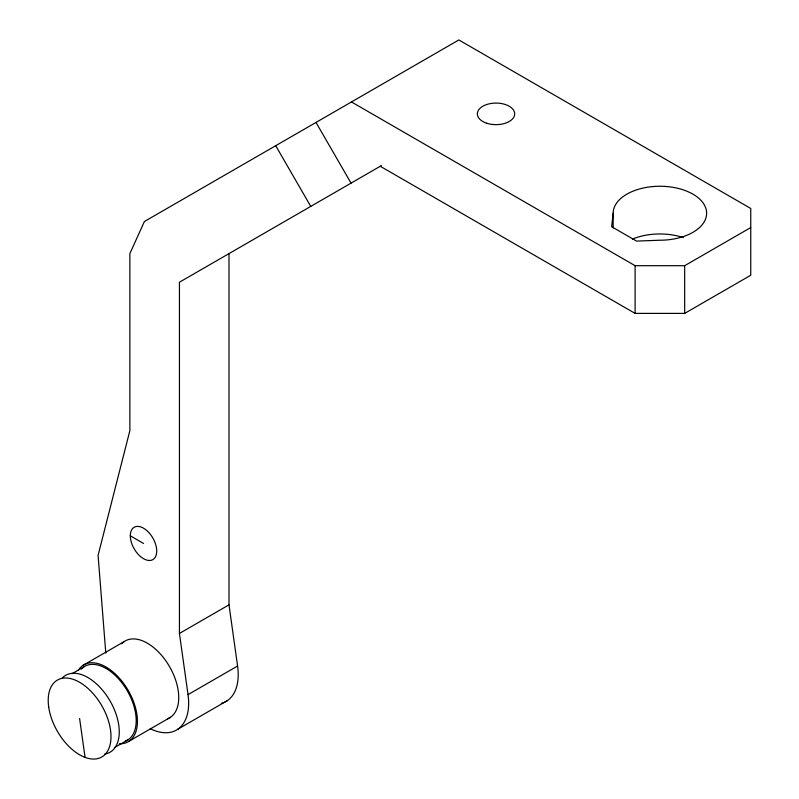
<?xml version="1.0" encoding="UTF-8"?>
<svg xmlns="http://www.w3.org/2000/svg" width="799" height="799" viewBox="0 0 799 799"><rect width="100%" height="100%" fill="white"/><g stroke="black" fill="none" stroke-linecap="round" stroke-linejoin="round"><path stroke-width="1.2" d="M221.333 703.38A58.417 33.728 60 0 0 237.583 666.016L228.993 604.843L228.993 253.613M613.163 213.243L611.635 226.696L636.573 241.098L659.894 240.219A46.732 26.976 0 0 0 706.626 213.243A46.732 26.976 0 0 0 659.894 186.257A46.732 26.976 0 0 0 613.163 213.243L613.163 227.915M381.363 165.633L179.435 282.227L179.435 633.457L188.025 694.631A58.417 33.728 60 0 1 150.222 728.668M351.46 101.952L635.105 265.697L684.673 265.697L750.75 227.555M380.254 166.262L635.105 313.398L684.673 313.398L750.75 275.246L750.75 208.469L458.846 39.95L144.389 221.523L129.867 253.613L129.867 430.621L98.087 555.355L105.788 653.093M82.896 665.427L124.205 641.577M72.05 673.707L83.815 666.925M179.435 633.457L228.993 604.843M188.025 694.631L237.583 666.016M114.377 747.654L128.269 739.634M129.188 741.132L170.487 717.282M177.797 729.237L227.365 700.623M130.297 535.799L143.52 543.43M316.005 122.427L351.051 183.131M275.705 145.698L310.751 206.402M79.61 718.541L85.064 757.382M684.673 265.697L684.673 313.398M635.105 265.697L635.105 313.398M632.418 239.111A46.732 26.976 0 0 1 683.255 237.573M62.152 678.131A44.394 25.628 60 0 1 110.542 701.792A44.394 25.628 60 0 1 104.739 754.076M81.338 669.053A42.637 24.619 60 0 1 126.412 689.367A42.637 24.619 60 0 1 125.423 741.142M78.202 670.461A44.394 25.628 60 0 1 128.719 691.305A44.394 25.628 60 0 1 119.311 743.789M121.628 643.794A44.394 25.628 60 0 1 168.549 664.948A44.394 25.628 60 0 1 167.52 718.85M486.671 123.216A18.697 10.796 0 0 0 514.716 113.877A18.697 10.796 0 0 0 486.671 104.529A18.697 10.796 0 0 0 486.671 123.216M130.417 537.857A18.697 10.796 60 0 0 151.56 560.179A18.697 10.796 60 0 0 148.574 532.254A18.697 10.796 60 0 0 130.417 537.857M48.689 706.985A44.394 25.628 60 0 0 99.785 757.951A44.394 25.628 60 0 0 90.347 690.676A44.394 25.628 60 0 0 48.689 706.985"/></g></svg>
